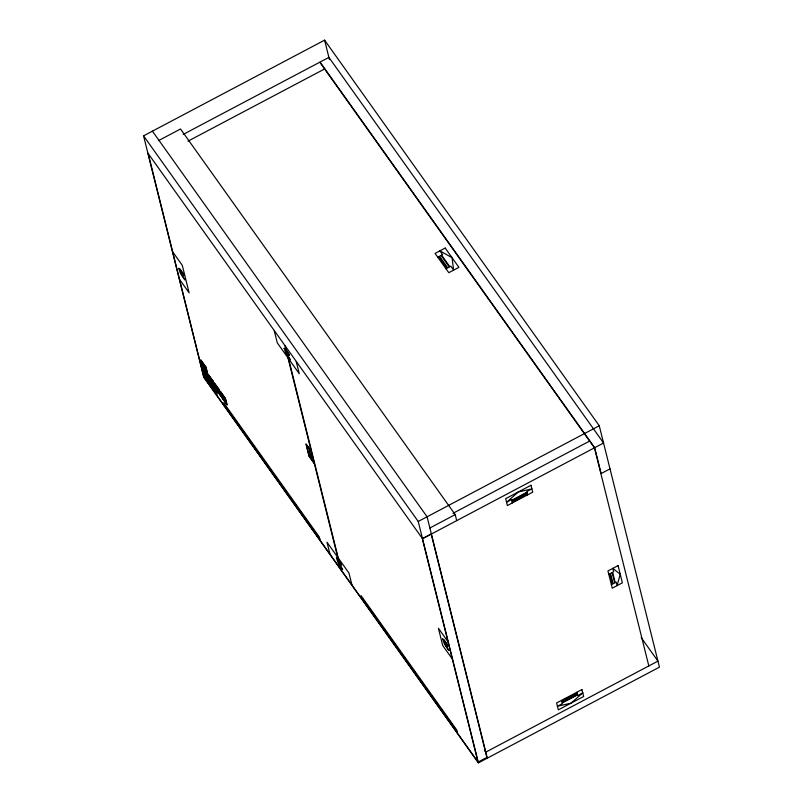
<?xml version="1.0" encoding="UTF-8"?>
<svg xmlns="http://www.w3.org/2000/svg" width="803" height="803" viewBox="0 0 803 803"><rect width="100%" height="100%" fill="white"/><g stroke="black" fill="none" stroke-linecap="round" stroke-linejoin="round"><path stroke-width="1.2" d="M213.357 383.342L213.217 383.011M308.081 448.245L309.657 449.911L310.109 451.547L308.753 451.156L310.881 454.147M222.24 396.632L222.592 395.076M223.435 396.26L222.933 398.459M223.776 399.643L224.278 397.445M224.619 400.827L225.081 398.81M225.462 402.012L225.673 401.109M210.145 378.584L210.306 378.062M209.914 384.356L212.554 388.06M209.342 383.553L210.235 383.021M207.706 381.254L208.629 380.763L208.077 379.99L207.355 380.562L204.885 375.503L207.154 380.471M143.556 135.848L324.593 40.15L599.259 425.761L659.444 667.152L478.407 762.85L203.741 377.239L143.556 135.848L418.222 521.468L478.407 762.85M158.522 140.625L180.534 128.992L455.191 514.603L456.696 520.635M183.164 134.432L319.785 62.212L594.441 447.823L648.824 665.938M187.972 141.177L324.593 68.958M437.735 257.171L438.86 256.579L447.12 268.182L445.996 268.774M418.222 521.468L599.259 425.761M453.012 513.298L589.633 441.078M429.876 527.993L455.191 514.603M594.441 447.823L422.519 538.713L147.862 153.092M594.692 447.693L603.555 443.005L328.899 57.394L320.036 62.072L594.692 447.693L601.146 473.559L609.999 468.872M608.784 574.316L609.909 573.723L612.488 584.092L611.364 584.684M478.046 762.117L486.899 757.44L431.191 533.985L422.328 538.662L478.046 762.117L203.932 377.28L148.224 153.825M213.407 383.623L212.604 381.776M204.233 370.032L204.835 371.749M204.594 370.113L205.849 371.879M204.655 370.233L205.779 371.96M206.873 374.74L207.365 374.951L206.542 373.275M309.516 454.227L309.025 454.016L309.878 455.702M309.717 454.588L310.048 455.833M310.018 454.659L311.002 456.034M311.594 458.393L310.61 457.007M311.895 458.453L311.554 457.218M311.795 458.854L310.54 457.088M312.156 458.935L311.735 457.349M211.942 380.401L212.133 381.164L210.747 378.735M213.427 383.844L213.548 384.677M210.215 378.012L210.998 380L210.908 379.177M202.838 364.301L203.601 364.482L204.635 368.617M210.617 383.432L211.099 383.764L210.195 382.85L213.176 388.923M218.607 389.676L216.398 387.839L219.57 393.54L218.607 389.676L215.917 385.902L216.88 389.766L219.57 393.54M210.557 379.508L209.804 378.604L211.159 381.636L210.547 379.468M213.447 384.667L212.383 382.379L213.327 383.794M211.309 379.237L210.577 378.524M211.279 381.837L212.424 383.453L211.229 381.636M211.189 381.274L211.932 382.148M216.619 393.52L216.148 390.75M641.226 637.652L657.938 661.11L485.765 752.13L484.309 750.092M152.419 131.17L427.086 516.781L487.26 758.162M172.635 251.761L182.251 265.251L189.127 292.844L179.511 279.344M448.034 641.768L438.418 628.277L442.724 645.522L452.33 659.012M203.53 367.081L205.729 370.163M218.998 389.465L214.652 383.493L215.987 389.023M216.489 389.977L220.835 395.949L219.51 390.419M215.756 390.067L204.524 374.479L205.618 378.072L217.171 394.313L216.077 390.599M224.097 404.471L239.816 426.534M241.673 429.143L244.764 433.49M246.621 436.089L249.713 440.435M251.57 443.045L254.671 447.391M256.528 449.991L263.535 459.838M265.391 462.448L268.493 466.794M270.35 469.394L273.442 473.74M275.299 476.35L278.39 480.696M280.247 483.296L287.263 493.142M289.12 495.752L292.212 500.098M294.069 502.698L297.16 507.044M299.017 509.654L302.109 514M303.966 516.6L319.684 538.662M361.43 597.281L377.149 619.344M379.006 621.954L382.098 626.3M383.954 628.9L387.046 633.246M388.903 635.856L391.994 640.192M393.851 642.801L400.868 652.648M402.725 655.258L405.816 659.594M407.673 662.204L410.765 666.55M412.622 669.16L415.723 673.496M417.58 676.106L424.586 685.953M426.443 688.562L429.545 692.899M431.392 695.508L434.493 699.855M436.35 702.464L439.442 706.801M441.299 709.41L457.017 731.473M225.121 398.067L220.695 391.974L222.08 397.646M222.461 398.348L226.878 404.431L225.432 398.629M215.836 390.188L204.283 373.937L205.779 378.534M225.201 398.198L220.434 391.462L222.15 397.786M219.038 389.304L219.239 389.856M219.159 389.716L214.351 383.001L216.037 389.164M213.116 381.224L208.589 375.031L209.995 380.672M216.449 390.138L216.067 389.465M215.796 389.917L215.997 390.459M210.597 378.414L210.958 379.227M213.196 381.365L208.308 374.519L210.065 380.823M211.39 379.327L211.962 380.481M311.022 450.884L305.943 443.908L308.984 456.104L314.264 463.231M213.257 381.264L215.063 387.99L210.025 380.983M311.132 451.115L306.284 444.41L309.175 456.275L313.973 463.06L311.042 451.186M310.249 454.277L311.072 455.963M225.362 398.479L227.149 404.953L221.989 397.716M213.277 381.515L214.823 387.447L209.904 380.742M212.584 381.696L213.237 383.021M215.947 389.224L221.106 396.471L219.39 390.148M206.341 373.134L207.274 374.82M205.387 372.933L206.14 374.69M203.862 372.261L209.061 379.478L206.11 367.493L201.021 360.316L203.952 372.19M211.44 382.128L211.149 381.385M310.982 451.045L311.444 451.938M206.02 367.272L200.72 359.834L203.761 372.03L208.75 378.986L205.879 367.242M527.561 494.889L527.37 494.126L512.143 502.176L512.334 502.939M576.785 692.306L576.976 693.069L561.749 701.119L561.558 700.357M324.593 40.15L329.441 59.563M457.439 733.199L456.586 729.746L360.999 595.555L361.862 599.008M296.257 361.671L299.268 373.736L277.296 342.891L274.285 330.816M351.975 585.126L348.964 573.051L326.992 542.206L330.003 554.271M285.547 346.635L341.265 570.08M284.995 345.862L340.713 569.307M320.116 540.389L319.253 536.946L223.676 402.745L224.529 406.198M215.194 391.764L214.592 389.355L215.866 390.931L212.624 386.373L214.652 391.011M178.718 268.393L180.354 273.201L184.961 279.936L181.528 274.606L180.424 270.189L183.857 275.67L183.465 273.793L180.013 268.995L178.718 268.393M284.142 348.271L285.778 353.079L290.385 359.814L286.952 354.484L285.848 350.068L289.281 355.548L288.889 353.681L285.436 348.883L284.142 348.271M336.417 557.934L338.053 562.742L342.66 569.478L339.227 564.148L338.113 559.731L341.556 565.202L341.165 563.335L337.712 558.537L336.417 557.934M442.664 638.967L444.3 643.775L448.907 650.51L445.474 645.18L444.37 640.764L447.803 646.244L447.412 644.377L443.959 639.579L442.664 638.967M210.587 383.704L211.631 386.032L210.587 383.704M620.217 574.215L617.085 585.628L616.212 582.125L615.208 582.657L612.629 572.278L613.622 571.756L612.789 568.383L620.217 574.215M518.326 491.968L506.563 502.256L511.511 499.637L511.682 500.319L526.909 492.269L526.738 491.587L531.887 488.866L518.326 491.968M582.747 692.879L570.983 703.177L557.433 706.269L562.371 703.649L562.21 702.976L577.437 694.926L577.608 695.599L582.747 692.879M445.183 248.057L435.055 253.407L448.787 272.689L458.914 267.339L445.183 248.057M441.098 255.394L439.492 256.247L447.763 267.841L449.359 266.998L441.098 255.394M442.573 254.611L441.58 255.143L449.841 266.737L450.834 266.215L453.625 270.129L452.049 257.693L439.893 250.847L442.573 254.611M530.984 485.273L505.669 498.653L507.386 505.549L532.71 492.169L530.984 485.273M526.989 492.6L511.762 500.65L512.033 501.734L527.26 493.684L526.989 492.6M618.069 565.593L607.941 570.943L612.237 588.187L622.365 582.837L618.069 565.593M612.147 572.529L610.541 573.382L613.131 583.751L614.737 582.908L612.147 572.529M581.924 689.586L556.609 702.966L558.326 709.862L583.651 696.482L581.924 689.586M577.086 693.501L561.849 701.551L562.12 702.645L577.357 694.595L577.086 693.501"/></g></svg>
